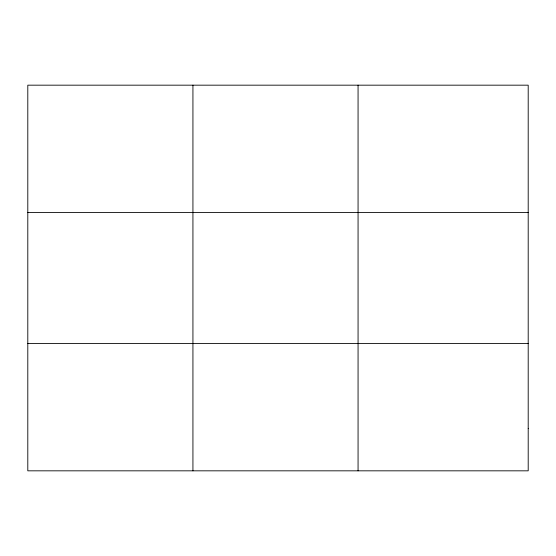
<?xml version="1.0" encoding="UTF-8"?>
<svg xmlns="http://www.w3.org/2000/svg" width="556" height="556" viewBox="0 0 556 556"><rect width="100%" height="100%" fill="white"/><g stroke="black" fill="none" stroke-linecap="round" stroke-linejoin="round"><path stroke-width="0.83" d="M192.932 470.828L192.932 85.172M358.064 470.828L358.064 85.172M27.8 212.441L528.2 212.441M27.8 343.559L528.2 343.559M528.2 428.405L528.2 470.828L27.8 470.828L27.8 85.172L528.2 85.172L528.2 428.405"/></g></svg>
